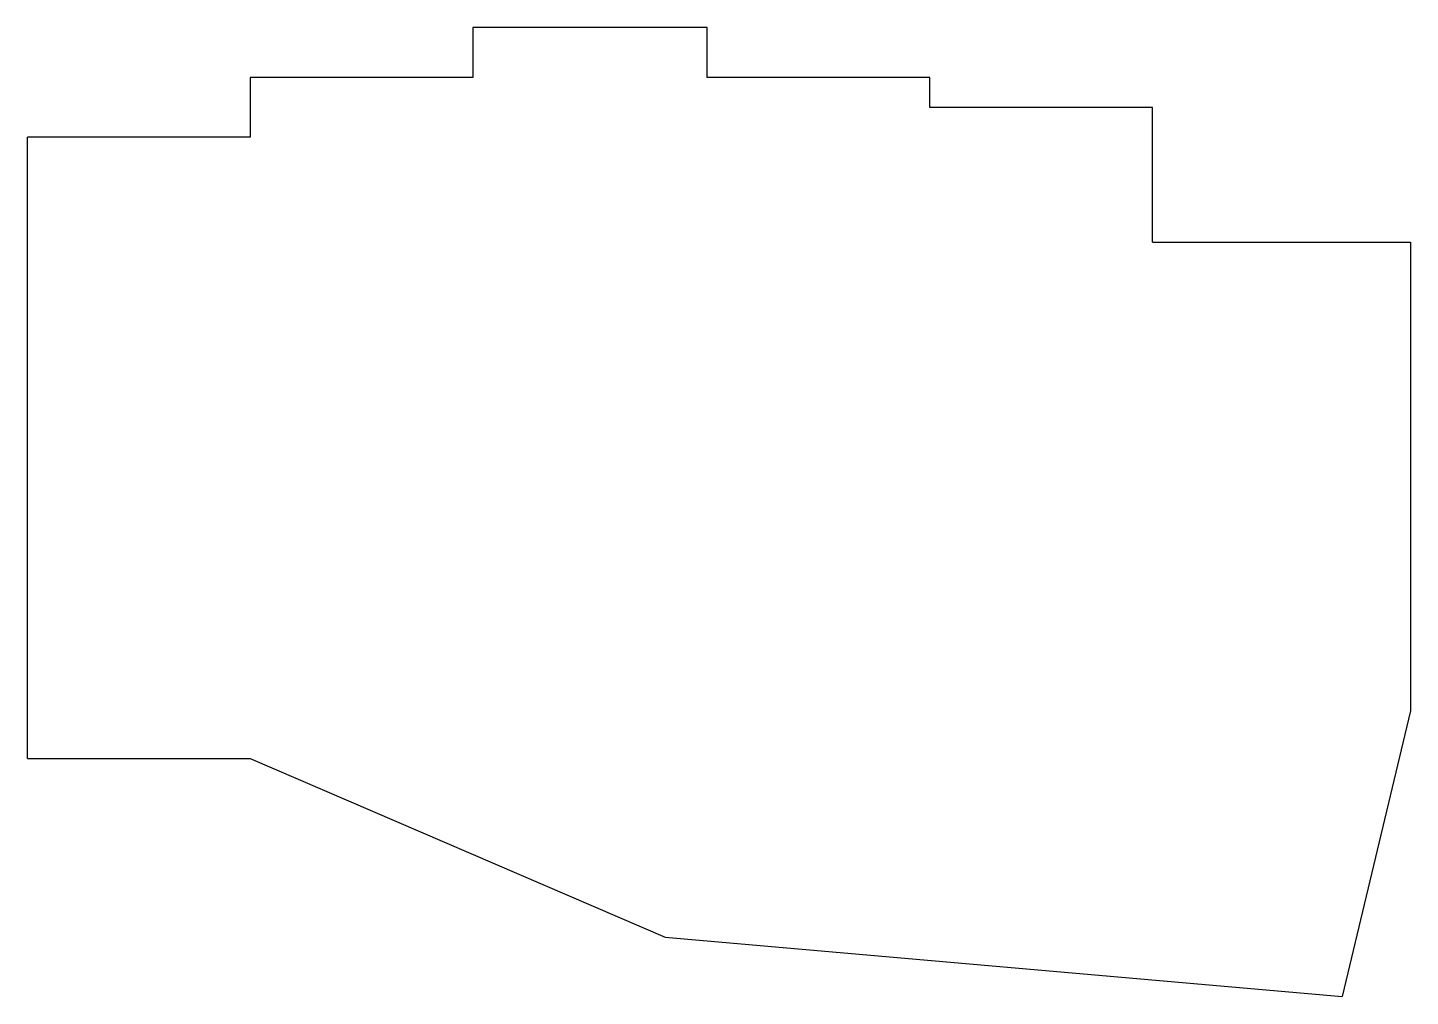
# Model space of a CAD drawing. Header units: millimetres. Extents: x -10 to 108, y -30 to 53.
import ezdxf

# ---------------------------------------------------------------- set-up
doc = ezdxf.new("R2010")
doc.units = ezdxf.units.MM

msp = doc.modelspace()

# ---------------------------------------------------------------- linework, layer by layer
for p, q in [((48, 52.85), (28, 52.85)), ((28, 52.85), (28, 48.6)), ((48, 48.6), (48, 52.85)), ((28, 48.6), (9, 48.6)), ((9, 48.6), (9, 43.5)), ((67, 48.6), (48, 48.6)), ((67, 46.05), (67, 48.6)), ((86, 46.05), (67, 46.05)), ((86, 34.55), (86, 46.05)), ((-10, -9.5), (-10, 43.5)), ((9, 43.5), (-10, 43.5)), ((86, 34.55), (108, 34.55)), ((108, 34.55), (108, -5.45)), ((108, -5.45), (102.19, -29.8)), ((-10, -9.5), (9, -9.5)), ((9, -9.5), (44.41, -24.74)), ((44.41, -24.74), (102.19, -29.8))]:
    msp.add_line(p, q)

doc.saveas('drawing.dxf')
